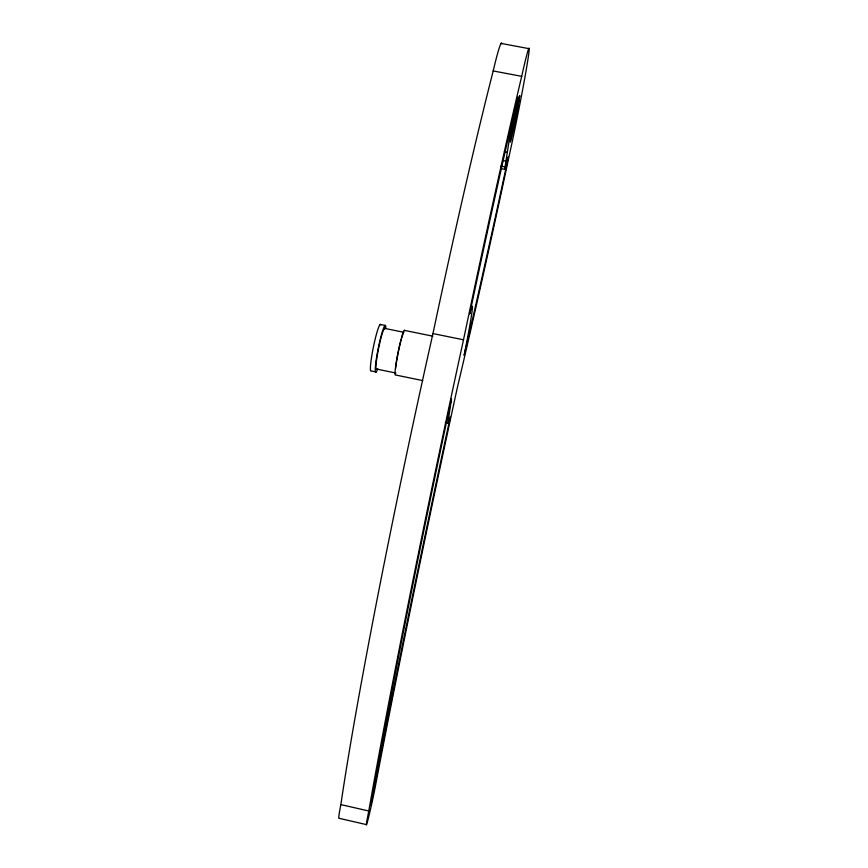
<?xml version="1.0" encoding="UTF-8"?>
<svg xmlns="http://www.w3.org/2000/svg" width="868" height="868" viewBox="0 0 868 868"><rect width="100%" height="100%" fill="white"/><g stroke="black" fill="none" stroke-linecap="round" stroke-linejoin="round"><path stroke-width="1.3" d="M504.666 169.314L509.104 140.768L517.719 97.173L517.252 99.136A412.68 10.297 -78.3 0 0 471.367 306.122L469.696 313.966L471.031 309.192A59.881 1.996 -78.3 0 1 466.116 345.323L464.12 355.381L465.454 349.663A1189.355 54.261 -79.8 0 0 507.52 160.938L508.247 156.967L504.666 169.314L500.836 168.576M447.877 423.161L451.469 398.922L449.461 408.286A410.553 10.405 -78.2 0 0 374.726 782.969L370.712 805.211L373.978 789.565A443.342 10.362 -78.1 0 1 450.015 418.289L450.275 417.096L448.452 422.955L445.327 422.629M384.329 329.319L385.077 325.424L380.227 324.437M514.941 118.905L519.672 95.708A23.707 0.684 -78.6 0 0 512.446 128.084A23.707 0.684 -78.6 0 0 512.738 132.609A23.707 0.684 -78.6 0 0 519.672 95.708M463.501 339.8L458.857 361.131A427.371 10.872 -78.2 0 0 368.791 811.005A24.488 0.705 -77.7 0 0 367.294 822.365A24.488 0.705 -77.7 0 0 374.553 790.574A427.696 9.96 -78.1 0 1 457.197 388.267A1271.067 58.655 -79.8 0 0 508.843 157.368A71.209 2.061 -78.6 0 0 527.668 61.096A71.209 2.061 -78.6 0 0 521.69 76.341A429.259 10.752 -78.3 0 0 463.501 339.8L432.948 333.572L428.184 354.849A426.85 18.51 -78.1 0 0 340.853 804.603A24.445 1.204 -77.4 0 0 338.835 818.253L366.448 824.6M501.042 43.4L528.71 48.608M432.948 333.572A428.749 18.304 -78.3 0 1 493.198 70.937L521.69 76.341M504.416 151.64L507.053 152.15M502.963 160.515L505.577 161.025M500.89 166.103L504.775 166.851M404.314 330.361L432.872 336.187M384.513 328.354L403.924 332.314A20.875 1.703 -78.5 0 0 401.656 338.108M395.982 373.056L376.679 369.084A20.854 2.029 -78.5 0 1 378.676 347.808A20.854 2.029 -78.5 0 1 384.991 328.69M422.694 380.575L395.602 374.987A22.861 1.866 -78.5 0 1 398.206 351.746A22.861 1.866 -78.5 0 1 404.738 330.719M376.115 371.971L371.298 370.983A23.827 2.409 -78.5 0 1 373.479 346.647A23.827 2.409 -78.5 0 1 380.792 324.838M445.816 422.412L448.452 422.955M340.853 804.603L368.791 811.005M395.613 368.575A20.875 1.703 -78.5 0 1 401.287 339.431M377.721 368.813A23.837 2.311 -78.5 0 1 377.992 349.674A23.837 2.311 -78.5 0 1 385.804 327.768M493.198 70.937A71.111 3.515 -78.9 0 1 501.91 43.769"/></g></svg>
